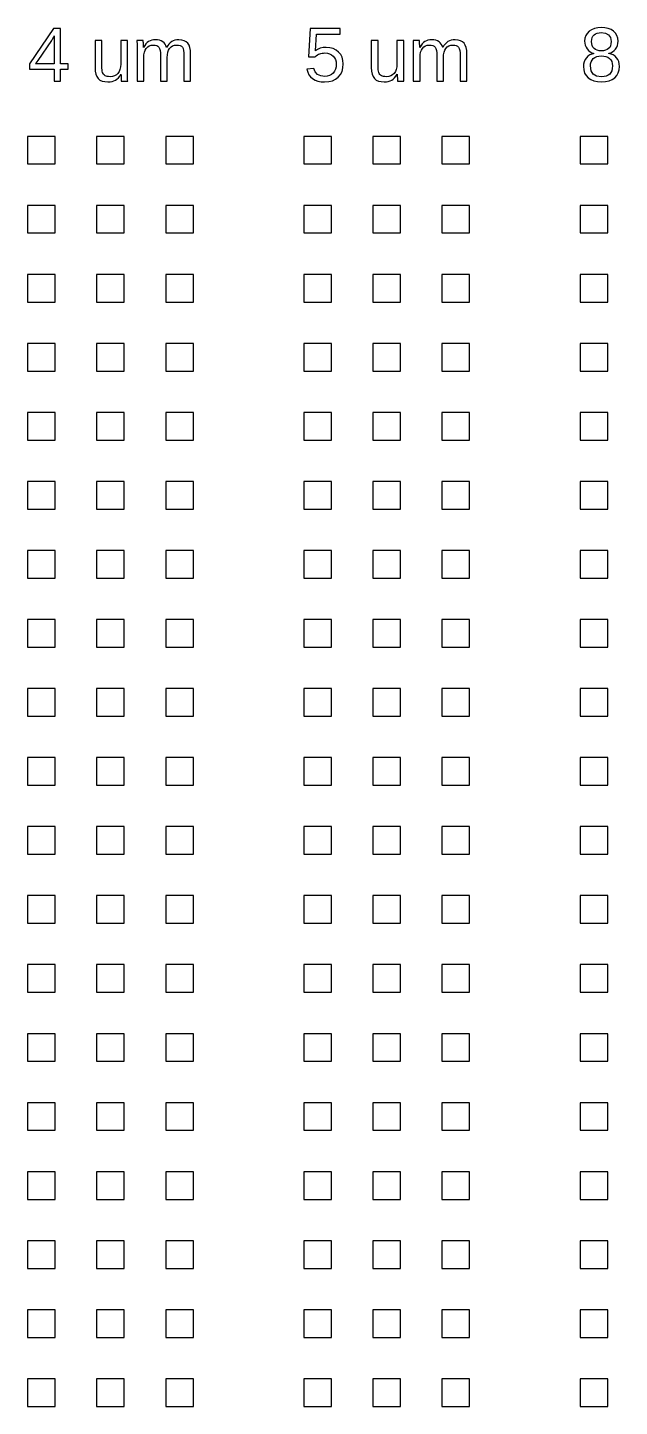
# Model space of a CAD drawing. Extents: x -5117 to 5117, y -2981 to 8396.
# Drawn here: x 1523 to 2543, y 5588 to 7965 of the extents above; entities that cross this region are included whole.
import ezdxf

# ---------------------------------------------------------------- set-up
doc = ezdxf.new("R2010")
doc.units = 0
doc.layers.get('0').update_dxf_attribs({"linetype": 'CONTINUOUS'})

msp = doc.modelspace()

# ---------------------------------------------------------------- linework, layer by layer
at = {"color": 7}
for points in [[(2519.21471, 7871.961841), (2525.37928, 7873.294721), (2530.7108, 7875.484453), (2535.137866, 7878.554837), (2538.636676, 7882.43447), (2541.135826, 7886.980543), (2542.635316, 7892.240659), (2543.135146, 7898.191017), (2542.849529, 7902.499075), (2541.945075, 7906.426311), (2540.421783, 7909.972724), (2538.303456, 7913.138314), (2535.637696, 7915.851677), (2532.495907, 7917.970005), (2528.854289, 7919.540899), (2524.736641, 7920.540559), (2524.736641, 7920.802375), (2528.283054, 7921.802035), (2531.448645, 7923.349128), (2534.20961, 7925.443653), (2536.565952, 7928.085612), (2538.446265, 7931.108394), (2539.802946, 7934.392991), (2540.612195, 7937.939404), (2540.874011, 7941.723831), (2540.397982, 7946.817337), (2538.946095, 7951.387212), (2536.518349, 7955.385852), (2533.114745, 7958.813258), (2528.854289, 7961.598025), (2523.903591, 7963.573544), (2518.262653, 7964.763615), (2511.883869, 7965.144438), (2505.671696, 7964.739814), (2500.125963, 7963.525941), (2495.222869, 7961.526621), (2491.010016, 7958.69425), (2487.606411, 7955.219242), (2485.178665, 7951.244403), (2483.702977, 7946.793536), (2483.226948, 7941.842838), (2483.488764, 7938.058411), (2484.298013, 7934.535799), (2485.630893, 7931.251202), (2487.511206, 7928.228421), (2489.867547, 7925.562661), (2492.604711, 7923.420532), (2495.722699, 7921.778233), (2499.24531, 7920.659566), (2499.24531, 7920.39775), (2495.437082, 7919.469495), (2492.009676, 7917.922402), (2488.91549, 7915.780273), (2486.202127, 7913.043109), (2483.964793, 7909.829916), (2482.370097, 7906.259701), (2481.41804, 7902.332465), (2481.08482, 7898.072009), (2481.608451, 7892.074049), (2483.155544, 7886.790132), (2485.726098, 7882.244059), (2489.320114, 7878.43583), (2493.842386, 7875.413048), (2499.150105, 7873.247118), (2505.243271, 7871.961841), (2512.145685, 7871.533415)], [(1580.176909, 7893.406929), (1592.960657, 7893.406929), (1592.960657, 7902.594281), (1580.176909, 7902.594281), (1580.176909, 7963.787756), (1567.973916, 7963.787756), (1526.326175, 7902.451472), (1526.326175, 7893.406929), (1569.19969, 7893.406929), (1569.19969, 7872.818693), (1580.176909, 7872.818693)], [(1537.043958, 7902.594281), (1538.07694, 7903.879558), (1541.56385, 7908.663646), (1564.87259, 7943.009108), (1565.346238, 7943.723151), (1565.922233, 7944.675208), (1566.605334, 7945.86528), (1567.390781, 7947.269564), (1568.133386, 7948.626246), (1568.683199, 7949.649707), (1569.03784, 7950.339949), (1569.19969, 7950.69697), (1569.19969, 7902.594281)], [(1665.466952, 7871.723827), (1668.894358, 7872.27126), (1672.005204, 7873.223317), (1674.794732, 7874.532396), (1677.346245, 7876.293701), (1679.743049, 7878.578639), (1681.980384, 7881.411009), (1684.060628, 7884.76701), (1684.25342, 7884.76701), (1684.317684, 7882.410669), (1684.374807, 7880.482753), (1684.429551, 7878.93566), (1684.479534, 7877.816993), (1684.527137, 7876.93634), (1684.567599, 7876.079488), (1684.608061, 7875.294041), (1684.641383, 7874.556197), (1684.674705, 7873.913558), (1684.705647, 7873.413728), (1684.738969, 7873.056707), (1684.769911, 7872.818693), (1695.74713, 7872.818693), (1695.57814, 7874.77041), (1695.456753, 7877.912199), (1695.382969, 7882.220257), (1695.359167, 7887.742189), (1695.359167, 7942.675888), (1683.736929, 7942.675888), (1683.736929, 7902.189657), (1683.434651, 7897.381768), (1682.527816, 7893.121312), (1681.014046, 7889.408289), (1678.895718, 7886.242699), (1676.251379, 7883.743549), (1673.164334, 7881.93464), (1669.632202, 7880.863576), (1665.657363, 7880.506554), (1662.958281, 7880.60176), (1660.6067, 7880.911179), (1658.600239, 7881.43481), (1656.94128, 7882.172654), (1655.558417, 7883.148513), (1654.375486, 7884.386187), (1653.394867, 7885.909479), (1652.61418, 7887.670785), (1652.021524, 7889.76531), (1651.597859, 7892.264461), (1651.343183, 7895.120632), (1651.259878, 7898.381428), (1651.259878, 7942.675888), (1639.573376, 7942.675888), (1639.573376, 7896.120292), (1639.904216, 7890.003325), (1640.903876, 7884.814613), (1642.569976, 7880.554157), (1644.900136, 7877.245759), (1647.9491, 7874.746608), (1651.766849, 7872.961501), (1656.358145, 7871.890437), (1661.720607, 7871.533415)], [(1723.528159, 7913.304924), (1723.799495, 7918.184217), (1724.608744, 7922.468475), (1725.960665, 7926.181498), (1727.855259, 7929.323286), (1730.2116, 7931.798635), (1732.955905, 7933.583742), (1736.085793, 7934.654807), (1739.606025, 7934.988027), (1742.942985, 7934.750012), (1745.722992, 7934.035969), (1747.946046, 7932.822097), (1749.614526, 7931.132195), (1750.828399, 7928.799655), (1751.697151, 7925.681668), (1752.216022, 7921.778233), (1752.389772, 7917.113153), (1752.389772, 7872.818693), (1763.883483, 7872.818693), (1763.883483, 7913.304924), (1764.147679, 7918.208019), (1764.940266, 7922.516078), (1766.263626, 7926.229101), (1768.112997, 7929.347088), (1770.438397, 7931.822437), (1773.189842, 7933.583742), (1776.362572, 7934.654807), (1779.961349, 7934.988027), (1783.298309, 7934.750012), (1786.078316, 7934.035969), (1788.30375, 7932.822097), (1789.96985, 7931.132195), (1791.183723, 7928.799655), (1792.052475, 7925.681668), (1792.571346, 7921.778233), (1792.745096, 7917.113153), (1792.745096, 7872.818693), (1804.238807, 7872.818693), (1804.238807, 7919.374289), (1803.938909, 7925.467455), (1803.036834, 7930.632365), (1801.532584, 7934.892821), (1799.428538, 7938.225021), (1796.662812, 7940.747973), (1793.173522, 7942.53308), (1788.963049, 7943.604144), (1784.029013, 7943.984967), (1780.515922, 7943.770754), (1777.274167, 7943.19952), (1774.301369, 7942.223661), (1771.599906, 7940.86698), (1769.126938, 7939.081873), (1766.846761, 7936.796935), (1764.752235, 7934.012168), (1762.850501, 7930.727571), (1762.657709, 7930.727571), (1761.577124, 7933.964565), (1760.146658, 7936.70173), (1758.363931, 7938.986667), (1756.231323, 7940.819377), (1753.715512, 7942.19986), (1750.783176, 7943.175718), (1747.436695, 7943.770754), (1743.673689, 7943.984967), (1740.320068, 7943.794556), (1737.233022, 7943.247123), (1734.412553, 7942.342668), (1731.856279, 7941.057391), (1729.504698, 7939.343688), (1727.288785, 7937.03495), (1725.21092, 7934.178778), (1723.268723, 7930.727571), (1723.075932, 7930.727571), (1723.014048, 7933.083912), (1722.954545, 7935.011828), (1722.899801, 7936.558921), (1722.849818, 7937.677588), (1722.804596, 7938.582043), (1722.761753, 7939.415093), (1722.723671, 7940.20054), (1722.687969, 7940.938384), (1722.657027, 7941.581023), (1722.623705, 7942.080853), (1722.592763, 7942.461676), (1722.559441, 7942.675888), (1711.582221, 7942.675888), (1711.751212, 7940.724171), (1711.872599, 7937.606184), (1711.946383, 7933.274324), (1711.970185, 7927.776193), (1711.970185, 7872.818693), (1723.528159, 7872.818693)], [(2042.200739, 7872.033245), (2048.5462, 7873.60414), (2054.063372, 7876.174694), (2058.754633, 7879.792511), (2062.498598, 7884.314783), (2065.171499, 7889.5987), (2066.775715, 7895.644264), (2067.311247, 7902.451472), (2066.813798, 7908.473234), (2065.316688, 7913.923761), (2062.824678, 7918.755452), (2059.337768, 7922.992106), (2055.008288, 7926.443313), (2049.998088, 7928.894861), (2044.307166, 7930.370549), (2037.933143, 7930.870379), (2032.544499, 7930.513358), (2027.617603, 7929.418492), (2023.150075, 7927.585782), (2019.141914, 7925.062831), (2020.886559, 7953.910163), (2062.015429, 7953.910163), (2062.015429, 7963.787756), (2010.297303, 7963.787756), (2007.262621, 7914.852017), (2018.625423, 7914.852017), (2020.660445, 7916.494316), (2022.693088, 7917.8986), (2024.72811, 7919.017267), (2026.760752, 7919.89792), (2028.836236, 7920.540559), (2030.990266, 7920.992786), (2033.2276, 7921.278403), (2035.543479, 7921.373609), (2039.830117, 7921.040389), (2043.655007, 7920.040729), (2047.013388, 7918.39843), (2049.910022, 7916.089692), (2052.240182, 7913.23352), (2053.903902, 7909.972724), (2054.903562, 7906.283503), (2055.236782, 7902.189657), (2054.905942, 7897.524577), (2053.913423, 7893.383128), (2052.259223, 7889.76531), (2049.940964, 7886.671125), (2047.03957, 7884.195776), (2043.631205, 7882.43447), (2039.71111, 7881.363406), (2035.284044, 7881.030186), (2028.38877, 7881.863236), (2022.935862, 7884.386187), (2018.927701, 7888.59904), (2016.366668, 7894.525596), (2004.613522, 7893.168915), (2006.005905, 7888.194416), (2008.117092, 7883.886357), (2010.947082, 7880.173334), (2014.493495, 7877.079149), (2018.706348, 7874.651403), (2023.533278, 7872.913898), (2028.974285, 7871.866635), (2035.026988, 7871.533415)], [(2141.495543, 7871.723827), (2144.922949, 7872.27126), (2148.033796, 7873.223317), (2150.823323, 7874.532396), (2153.374837, 7876.293701), (2155.771641, 7878.578639), (2158.008975, 7881.411009), (2160.08922, 7884.76701), (2160.282011, 7884.76701), (2160.346275, 7882.410669), (2160.403399, 7880.482753), (2160.458142, 7878.93566), (2160.508125, 7877.816993), (2160.555728, 7876.93634), (2160.59619, 7876.079488), (2160.636653, 7875.294041), (2160.669975, 7874.556197), (2160.703297, 7873.913558), (2160.734239, 7873.413728), (2160.767561, 7873.056707), (2160.798502, 7872.818693), (2171.775722, 7872.818693), (2171.606732, 7874.77041), (2171.485344, 7877.912199), (2171.41156, 7882.220257), (2171.387758, 7887.742189), (2171.387758, 7942.675888), (2159.76552, 7942.675888), (2159.76552, 7902.189657), (2159.463242, 7897.381768), (2158.556408, 7893.121312), (2157.042637, 7889.408289), (2154.92431, 7886.242699), (2152.279971, 7883.743549), (2149.192925, 7881.93464), (2145.660793, 7880.863576), (2141.685954, 7880.506554), (2138.986872, 7880.60176), (2136.635291, 7880.911179), (2134.628831, 7881.43481), (2132.969871, 7882.172654), (2131.587008, 7883.148513), (2130.404077, 7884.386187), (2129.423458, 7885.909479), (2128.642771, 7887.670785), (2128.050115, 7889.76531), (2127.62645, 7892.264461), (2127.371775, 7895.120632), (2127.28847, 7898.381428), (2127.28847, 7942.675888), (2115.601968, 7942.675888), (2115.601968, 7896.120292), (2115.932808, 7890.003325), (2116.932468, 7884.814613), (2118.598568, 7880.554157), (2120.928728, 7877.245759), (2123.977691, 7874.746608), (2127.79544, 7872.961501), (2132.386736, 7871.890437), (2137.749198, 7871.533415)], [(2199.55675, 7913.304924), (2199.828087, 7918.184217), (2200.637335, 7922.468475), (2201.989256, 7926.181498), (2203.88385, 7929.323286), (2206.240192, 7931.798635), (2208.984497, 7933.583742), (2212.114385, 7934.654807), (2215.634616, 7934.988027), (2218.971576, 7934.750012), (2221.751583, 7934.035969), (2223.974637, 7932.822097), (2225.643117, 7931.132195), (2226.85699, 7928.799655), (2227.725742, 7925.681668), (2228.244613, 7921.778233), (2228.418364, 7917.113153), (2228.418364, 7872.818693), (2239.912074, 7872.818693), (2239.912074, 7913.304924), (2240.17627, 7918.208019), (2240.968858, 7922.516078), (2242.292217, 7926.229101), (2244.141588, 7929.347088), (2246.466988, 7931.822437), (2249.218433, 7933.583742), (2252.391164, 7934.654807), (2255.98994, 7934.988027), (2259.3269, 7934.750012), (2262.106907, 7934.035969), (2264.332341, 7932.822097), (2265.998441, 7931.132195), (2267.212314, 7928.799655), (2268.081066, 7925.681668), (2268.599937, 7921.778233), (2268.773688, 7917.113153), (2268.773688, 7872.818693), (2280.267398, 7872.818693), (2280.267398, 7919.374289), (2279.9675, 7925.467455), (2279.065426, 7930.632365), (2277.561175, 7934.892821), (2275.457129, 7938.225021), (2272.691403, 7940.747973), (2269.202113, 7942.53308), (2264.991641, 7943.604144), (2260.057604, 7943.984967), (2256.544513, 7943.770754), (2253.302758, 7943.19952), (2250.32996, 7942.223661), (2247.628498, 7940.86698), (2245.155529, 7939.081873), (2242.875352, 7936.796935), (2240.780826, 7934.012168), (2238.879092, 7930.727571), (2238.686301, 7930.727571), (2237.605716, 7933.964565), (2236.17525, 7936.70173), (2234.392523, 7938.986667), (2232.259915, 7940.819377), (2229.744103, 7942.19986), (2226.811767, 7943.175718), (2223.465286, 7943.770754), (2219.70228, 7943.984967), (2216.348659, 7943.794556), (2213.261613, 7943.247123), (2210.441144, 7942.342668), (2207.884871, 7941.057391), (2205.533289, 7939.343688), (2203.317376, 7937.03495), (2201.239511, 7934.178778), (2199.297315, 7930.727571), (2199.104523, 7930.727571), (2199.042639, 7933.083912), (2198.983136, 7935.011828), (2198.928393, 7936.558921), (2198.87841, 7937.677588), (2198.833187, 7938.582043), (2198.790344, 7939.415093), (2198.752262, 7940.20054), (2198.71656, 7940.938384), (2198.685618, 7941.581023), (2198.652296, 7942.080853), (2198.621354, 7942.461676), (2198.588032, 7942.675888), (2187.610813, 7942.675888), (2187.779803, 7940.724171), (2187.90119, 7937.606184), (2187.974975, 7933.274324), (2187.998776, 7927.776193), (2187.998776, 7872.818693), (2199.55675, 7872.818693)], [(2508.218449, 7925.300845), (2504.862448, 7926.086292), (2501.958673, 7927.371569), (2499.530927, 7929.156676), (2497.603012, 7931.441614), (2496.222529, 7934.178778), (2495.389479, 7937.391971), (2495.103862, 7941.057391), (2495.365677, 7944.675208), (2496.174926, 7947.793196), (2497.531607, 7950.458956), (2499.41192, 7952.624886), (2501.792063, 7954.314787), (2504.672036, 7955.52866), (2508.028038, 7956.266505), (2511.883869, 7956.504519), (2519.286114, 7955.52866), (2524.593833, 7952.648687), (2527.759423, 7947.816997), (2528.806686, 7941.057391), (2528.54487, 7937.130155), (2527.735622, 7933.774154), (2526.402741, 7931.013188), (2524.522429, 7928.823456), (2522.118484, 7927.181158), (2519.238511, 7925.991086), (2515.88251, 7925.300845), (2512.026678, 7925.062831)], [(2503.886589, 7881.411009), (2497.888629, 7884.93362), (2494.294613, 7890.812573), (2493.104541, 7899.024067), (2493.41396, 7902.856097), (2494.342216, 7906.2359), (2495.91311, 7909.187277), (2498.07904, 7911.710229), (2500.816205, 7913.73335), (2504.005596, 7915.185237), (2507.718619, 7916.042089), (2511.883869, 7916.327706), (2516.191928, 7916.06589), (2519.976355, 7915.256642), (2523.260953, 7913.923761), (2526.04572, 7912.043449), (2528.235452, 7909.639504), (2529.806346, 7906.711928), (2530.758403, 7903.260721), (2531.067822, 7899.285882), (2530.782204, 7894.668405), (2529.901552, 7890.693566), (2528.449664, 7887.408969), (2526.426543, 7884.790812), (2523.784584, 7882.815293), (2520.571391, 7881.387207), (2516.71556, 7880.530356), (2512.288494, 7880.244739)], [(1570.894351, 7777.612974), (1523.291492, 7777.612974), (1523.291492, 7730.010115), (1570.894351, 7730.010115)], [(1689.901499, 7777.612974), (1642.29864, 7777.612974), (1642.29864, 7730.010115), (1689.901499, 7730.010115)], [(1808.908647, 7777.612974), (1761.305788, 7777.612974), (1761.305788, 7730.010115), (1808.908647, 7730.010115)], [(2046.922943, 7777.612974), (1999.320084, 7777.612974), (1999.320084, 7730.010115), (2046.922943, 7730.010115)], [(2165.930091, 7777.612974), (2118.327232, 7777.612974), (2118.327232, 7730.010115), (2165.930091, 7730.010115)], [(2284.937238, 7777.612974), (2237.334379, 7777.612974), (2237.334379, 7730.010115), (2284.937238, 7730.010115)], [(2522.951534, 7777.612974), (2475.348675, 7777.612974), (2475.348675, 7730.010115), (2522.951534, 7730.010115)], [(1570.894351, 7658.605827), (1523.291492, 7658.605827), (1523.291492, 7611.002967), (1570.894351, 7611.002967)], [(1689.901499, 7658.605827), (1642.29864, 7658.605827), (1642.29864, 7611.002967), (1689.901499, 7611.002967)], [(1808.908647, 7658.605827), (1761.305788, 7658.605827), (1761.305788, 7611.002967), (1808.908647, 7611.002967)], [(2046.922943, 7658.605827), (1999.320084, 7658.605827), (1999.320084, 7611.002967), (2046.922943, 7611.002967)], [(2165.930091, 7658.605827), (2118.327232, 7658.605827), (2118.327232, 7611.002967), (2165.930091, 7611.002967)], [(2284.937238, 7658.605827), (2237.334379, 7658.605827), (2237.334379, 7611.002967), (2284.937238, 7611.002967)], [(2522.951534, 7658.605827), (2475.348675, 7658.605827), (2475.348675, 7611.002967), (2522.951534, 7611.002967)], [(1570.894351, 7539.598679), (1523.291492, 7539.598679), (1523.291492, 7491.99582), (1570.894351, 7491.99582)], [(1689.901499, 7539.598679), (1642.29864, 7539.598679), (1642.29864, 7491.99582), (1689.901499, 7491.99582)], [(1808.908647, 7539.598679), (1761.305788, 7539.598679), (1761.305788, 7491.99582), (1808.908647, 7491.99582)], [(2046.922943, 7539.598679), (1999.320084, 7539.598679), (1999.320084, 7491.99582), (2046.922943, 7491.99582)], [(2165.930091, 7539.598679), (2118.327232, 7539.598679), (2118.327232, 7491.99582), (2165.930091, 7491.99582)], [(2284.937238, 7539.598679), (2237.334379, 7539.598679), (2237.334379, 7491.99582), (2284.937238, 7491.99582)], [(2522.951534, 7539.598679), (2475.348675, 7539.598679), (2475.348675, 7491.99582), (2522.951534, 7491.99582)], [(1570.894351, 7420.591531), (1523.291492, 7420.591531), (1523.291492, 7372.988672), (1570.894351, 7372.988672)], [(1689.901499, 7420.591531), (1642.29864, 7420.591531), (1642.29864, 7372.988672), (1689.901499, 7372.988672)], [(1808.908647, 7420.591531), (1761.305788, 7420.591531), (1761.305788, 7372.988672), (1808.908647, 7372.988672)], [(2046.922943, 7420.591531), (1999.320084, 7420.591531), (1999.320084, 7372.988672), (2046.922943, 7372.988672)], [(2165.930091, 7420.591531), (2118.327232, 7420.591531), (2118.327232, 7372.988672), (2165.930091, 7372.988672)], [(2284.937238, 7420.591531), (2237.334379, 7420.591531), (2237.334379, 7372.988672), (2284.937238, 7372.988672)], [(2522.951534, 7420.591531), (2475.348675, 7420.591531), (2475.348675, 7372.988672), (2522.951534, 7372.988672)], [(1570.894351, 7301.584383), (1523.291492, 7301.584383), (1523.291492, 7253.981524), (1570.894351, 7253.981524)], [(1689.901499, 7301.584383), (1642.29864, 7301.584383), (1642.29864, 7253.981524), (1689.901499, 7253.981524)], [(1808.908647, 7301.584383), (1761.305788, 7301.584383), (1761.305788, 7253.981524), (1808.908647, 7253.981524)], [(2046.922943, 7301.584383), (1999.320084, 7301.584383), (1999.320084, 7253.981524), (2046.922943, 7253.981524)], [(2165.930091, 7301.584383), (2118.327232, 7301.584383), (2118.327232, 7253.981524), (2165.930091, 7253.981524)], [(2284.937238, 7301.584383), (2237.334379, 7301.584383), (2237.334379, 7253.981524), (2284.937238, 7253.981524)], [(2522.951534, 7301.584383), (2475.348675, 7301.584383), (2475.348675, 7253.981524), (2522.951534, 7253.981524)], [(1570.894351, 7182.577235), (1523.291492, 7182.577235), (1523.291492, 7134.974376), (1570.894351, 7134.974376)], [(1689.901499, 7182.577235), (1642.29864, 7182.577235), (1642.29864, 7134.974376), (1689.901499, 7134.974376)], [(1808.908647, 7182.577235), (1761.305788, 7182.577235), (1761.305788, 7134.974376), (1808.908647, 7134.974376)], [(2046.922943, 7182.577235), (1999.320084, 7182.577235), (1999.320084, 7134.974376), (2046.922943, 7134.974376)], [(2165.930091, 7182.577235), (2118.327232, 7182.577235), (2118.327232, 7134.974376), (2165.930091, 7134.974376)], [(2284.937238, 7182.577235), (2237.334379, 7182.577235), (2237.334379, 7134.974376), (2284.937238, 7134.974376)], [(2522.951534, 7182.577235), (2475.348675, 7182.577235), (2475.348675, 7134.974376), (2522.951534, 7134.974376)], [(1570.894351, 7063.570087), (1523.291492, 7063.570087), (1523.291492, 7015.967228), (1570.894351, 7015.967228)], [(1689.901499, 7063.570087), (1642.29864, 7063.570087), (1642.29864, 7015.967228), (1689.901499, 7015.967228)], [(1808.908647, 7063.570087), (1761.305788, 7063.570087), (1761.305788, 7015.967228), (1808.908647, 7015.967228)], [(2046.922943, 7063.570087), (1999.320084, 7063.570087), (1999.320084, 7015.967228), (2046.922943, 7015.967228)], [(2165.930091, 7063.570087), (2118.327232, 7063.570087), (2118.327232, 7015.967228), (2165.930091, 7015.967228)], [(2284.937238, 7063.570087), (2237.334379, 7063.570087), (2237.334379, 7015.967228), (2284.937238, 7015.967228)], [(2522.951534, 7063.570087), (2475.348675, 7063.570087), (2475.348675, 7015.967228), (2522.951534, 7015.967228)], [(1570.894351, 6944.562939), (1523.291492, 6944.562939), (1523.291492, 6896.96008), (1570.894351, 6896.96008)], [(1689.901499, 6944.562939), (1642.29864, 6944.562939), (1642.29864, 6896.96008), (1689.901499, 6896.96008)], [(1808.908647, 6944.562939), (1761.305788, 6944.562939), (1761.305788, 6896.96008), (1808.908647, 6896.96008)], [(2046.922943, 6944.562939), (1999.320084, 6944.562939), (1999.320084, 6896.96008), (2046.922943, 6896.96008)], [(2165.930091, 6944.562939), (2118.327232, 6944.562939), (2118.327232, 6896.96008), (2165.930091, 6896.96008)], [(2284.937238, 6944.562939), (2237.334379, 6944.562939), (2237.334379, 6896.96008), (2284.937238, 6896.96008)], [(2522.951534, 6944.562939), (2475.348675, 6944.562939), (2475.348675, 6896.96008), (2522.951534, 6896.96008)], [(1570.894351, 6825.555792), (1523.291492, 6825.555792), (1523.291492, 6777.952933), (1570.894351, 6777.952933)], [(1689.901499, 6825.555792), (1642.29864, 6825.555792), (1642.29864, 6777.952933), (1689.901499, 6777.952933)], [(1808.908647, 6825.555792), (1761.305788, 6825.555792), (1761.305788, 6777.952933), (1808.908647, 6777.952933)], [(2046.922943, 6825.555792), (1999.320084, 6825.555792), (1999.320084, 6777.952933), (2046.922943, 6777.952933)], [(2165.930091, 6825.555792), (2118.327232, 6825.555792), (2118.327232, 6777.952933), (2165.930091, 6777.952933)], [(2284.937238, 6825.555792), (2237.334379, 6825.555792), (2237.334379, 6777.952933), (2284.937238, 6777.952933)], [(2522.951534, 6825.555792), (2475.348675, 6825.555792), (2475.348675, 6777.952933), (2522.951534, 6777.952933)], [(1570.894351, 6706.548644), (1523.291492, 6706.548644), (1523.291492, 6658.945785), (1570.894351, 6658.945785)], [(1689.901499, 6706.548644), (1642.29864, 6706.548644), (1642.29864, 6658.945785), (1689.901499, 6658.945785)], [(1808.908647, 6706.548644), (1761.305788, 6706.548644), (1761.305788, 6658.945785), (1808.908647, 6658.945785)], [(2046.922943, 6706.548644), (1999.320084, 6706.548644), (1999.320084, 6658.945785), (2046.922943, 6658.945785)], [(2165.930091, 6706.548644), (2118.327232, 6706.548644), (2118.327232, 6658.945785), (2165.930091, 6658.945785)], [(2284.937238, 6706.548644), (2237.334379, 6706.548644), (2237.334379, 6658.945785), (2284.937238, 6658.945785)], [(2522.951534, 6706.548644), (2475.348675, 6706.548644), (2475.348675, 6658.945785), (2522.951534, 6658.945785)], [(1570.894351, 6587.541496), (1523.291492, 6587.541496), (1523.291492, 6539.938637), (1570.894351, 6539.938637)], [(1689.901499, 6587.541496), (1642.29864, 6587.541496), (1642.29864, 6539.938637), (1689.901499, 6539.938637)], [(1808.908647, 6587.541496), (1761.305788, 6587.541496), (1761.305788, 6539.938637), (1808.908647, 6539.938637)], [(2046.922943, 6587.541496), (1999.320084, 6587.541496), (1999.320084, 6539.938637), (2046.922943, 6539.938637)], [(2165.930091, 6587.541496), (2118.327232, 6587.541496), (2118.327232, 6539.938637), (2165.930091, 6539.938637)], [(2284.937238, 6587.541496), (2237.334379, 6587.541496), (2237.334379, 6539.938637), (2284.937238, 6539.938637)], [(2522.951534, 6587.541496), (2475.348675, 6587.541496), (2475.348675, 6539.938637), (2522.951534, 6539.938637)], [(1570.894351, 6468.534348), (1523.291492, 6468.534348), (1523.291492, 6420.931489), (1570.894351, 6420.931489)], [(1689.901499, 6468.534348), (1642.29864, 6468.534348), (1642.29864, 6420.931489), (1689.901499, 6420.931489)], [(1808.908647, 6468.534348), (1761.305788, 6468.534348), (1761.305788, 6420.931489), (1808.908647, 6420.931489)], [(2046.922943, 6468.534348), (1999.320084, 6468.534348), (1999.320084, 6420.931489), (2046.922943, 6420.931489)], [(2165.930091, 6468.534348), (2118.327232, 6468.534348), (2118.327232, 6420.931489), (2165.930091, 6420.931489)], [(2284.937238, 6468.534348), (2237.334379, 6468.534348), (2237.334379, 6420.931489), (2284.937238, 6420.931489)], [(2522.951534, 6468.534348), (2475.348675, 6468.534348), (2475.348675, 6420.931489), (2522.951534, 6420.931489)], [(1570.894351, 6349.5272), (1523.291492, 6349.5272), (1523.291492, 6301.924341), (1570.894351, 6301.924341)], [(1689.901499, 6349.5272), (1642.29864, 6349.5272), (1642.29864, 6301.924341), (1689.901499, 6301.924341)], [(1808.908647, 6349.5272), (1761.305788, 6349.5272), (1761.305788, 6301.924341), (1808.908647, 6301.924341)], [(2046.922943, 6349.5272), (1999.320084, 6349.5272), (1999.320084, 6301.924341), (2046.922943, 6301.924341)], [(2165.930091, 6349.5272), (2118.327232, 6349.5272), (2118.327232, 6301.924341), (2165.930091, 6301.924341)], [(2284.937238, 6349.5272), (2237.334379, 6349.5272), (2237.334379, 6301.924341), (2284.937238, 6301.924341)], [(2522.951534, 6349.5272), (2475.348675, 6349.5272), (2475.348675, 6301.924341), (2522.951534, 6301.924341)], [(1570.894351, 6230.520052), (1523.291492, 6230.520052), (1523.291492, 6182.917193), (1570.894351, 6182.917193)], [(1689.901499, 6230.520052), (1642.29864, 6230.520052), (1642.29864, 6182.917193), (1689.901499, 6182.917193)], [(1808.908647, 6230.520052), (1761.305788, 6230.520052), (1761.305788, 6182.917193), (1808.908647, 6182.917193)], [(2046.922943, 6230.520052), (1999.320084, 6230.520052), (1999.320084, 6182.917193), (2046.922943, 6182.917193)], [(2165.930091, 6230.520052), (2118.327232, 6230.520052), (2118.327232, 6182.917193), (2165.930091, 6182.917193)], [(2284.937238, 6230.520052), (2237.334379, 6230.520052), (2237.334379, 6182.917193), (2284.937238, 6182.917193)], [(2522.951534, 6230.520052), (2475.348675, 6230.520052), (2475.348675, 6182.917193), (2522.951534, 6182.917193)], [(1570.894351, 6111.512905), (1523.291492, 6111.512905), (1523.291492, 6063.910045), (1570.894351, 6063.910045)], [(1689.901499, 6111.512905), (1642.29864, 6111.512905), (1642.29864, 6063.910045), (1689.901499, 6063.910045)], [(1808.908647, 6111.512905), (1761.305788, 6111.512905), (1761.305788, 6063.910045), (1808.908647, 6063.910045)], [(2046.922943, 6111.512905), (1999.320084, 6111.512905), (1999.320084, 6063.910045), (2046.922943, 6063.910045)], [(2165.930091, 6111.512905), (2118.327232, 6111.512905), (2118.327232, 6063.910045), (2165.930091, 6063.910045)], [(2284.937238, 6111.512905), (2237.334379, 6111.512905), (2237.334379, 6063.910045), (2284.937238, 6063.910045)], [(2522.951534, 6111.512905), (2475.348675, 6111.512905), (2475.348675, 6063.910045), (2522.951534, 6063.910045)], [(1570.894351, 5992.505757), (1523.291492, 5992.505757), (1523.291492, 5944.902898), (1570.894351, 5944.902898)], [(1689.901499, 5992.505757), (1642.29864, 5992.505757), (1642.29864, 5944.902898), (1689.901499, 5944.902898)], [(1808.908647, 5992.505757), (1761.305788, 5992.505757), (1761.305788, 5944.902898), (1808.908647, 5944.902898)], [(2046.922943, 5992.505757), (1999.320084, 5992.505757), (1999.320084, 5944.902898), (2046.922943, 5944.902898)], [(2165.930091, 5992.505757), (2118.327232, 5992.505757), (2118.327232, 5944.902898), (2165.930091, 5944.902898)], [(2284.937238, 5992.505757), (2237.334379, 5992.505757), (2237.334379, 5944.902898), (2284.937238, 5944.902898)], [(2522.951534, 5992.505757), (2475.348675, 5992.505757), (2475.348675, 5944.902898), (2522.951534, 5944.902898)], [(1570.894351, 5873.498609), (1523.291492, 5873.498609), (1523.291492, 5825.89575), (1570.894351, 5825.89575)], [(1689.901499, 5873.498609), (1642.29864, 5873.498609), (1642.29864, 5825.89575), (1689.901499, 5825.89575)], [(1808.908647, 5873.498609), (1761.305788, 5873.498609), (1761.305788, 5825.89575), (1808.908647, 5825.89575)], [(2046.922943, 5873.498609), (1999.320084, 5873.498609), (1999.320084, 5825.89575), (2046.922943, 5825.89575)], [(2165.930091, 5873.498609), (2118.327232, 5873.498609), (2118.327232, 5825.89575), (2165.930091, 5825.89575)], [(2284.937238, 5873.498609), (2237.334379, 5873.498609), (2237.334379, 5825.89575), (2284.937238, 5825.89575)], [(2522.951534, 5873.498609), (2475.348675, 5873.498609), (2475.348675, 5825.89575), (2522.951534, 5825.89575)], [(1570.894351, 5754.491461), (1523.291492, 5754.491461), (1523.291492, 5706.888602), (1570.894351, 5706.888602)], [(1689.901499, 5754.491461), (1642.29864, 5754.491461), (1642.29864, 5706.888602), (1689.901499, 5706.888602)], [(1808.908647, 5754.491461), (1761.305788, 5754.491461), (1761.305788, 5706.888602), (1808.908647, 5706.888602)], [(2046.922943, 5754.491461), (1999.320084, 5754.491461), (1999.320084, 5706.888602), (2046.922943, 5706.888602)], [(2165.930091, 5754.491461), (2118.327232, 5754.491461), (2118.327232, 5706.888602), (2165.930091, 5706.888602)], [(2284.937238, 5754.491461), (2237.334379, 5754.491461), (2237.334379, 5706.888602), (2284.937238, 5706.888602)], [(2522.951534, 5754.491461), (2475.348675, 5754.491461), (2475.348675, 5706.888602), (2522.951534, 5706.888602)], [(1570.894351, 5635.484313), (1523.291492, 5635.484313), (1523.291492, 5587.881454), (1570.894351, 5587.881454)], [(1689.901499, 5635.484313), (1642.29864, 5635.484313), (1642.29864, 5587.881454), (1689.901499, 5587.881454)], [(1808.908647, 5635.484313), (1761.305788, 5635.484313), (1761.305788, 5587.881454), (1808.908647, 5587.881454)], [(2046.922943, 5635.484313), (1999.320084, 5635.484313), (1999.320084, 5587.881454), (2046.922943, 5587.881454)], [(2165.930091, 5635.484313), (2118.327232, 5635.484313), (2118.327232, 5587.881454), (2165.930091, 5587.881454)], [(2284.937238, 5635.484313), (2237.334379, 5635.484313), (2237.334379, 5587.881454), (2284.937238, 5587.881454)], [(2522.951534, 5635.484313), (2475.348675, 5635.484313), (2475.348675, 5587.881454), (2522.951534, 5587.881454)]]:
    msp.add_lwpolyline(points, close=True, dxfattribs=at)

doc.saveas('drawing.dxf')
